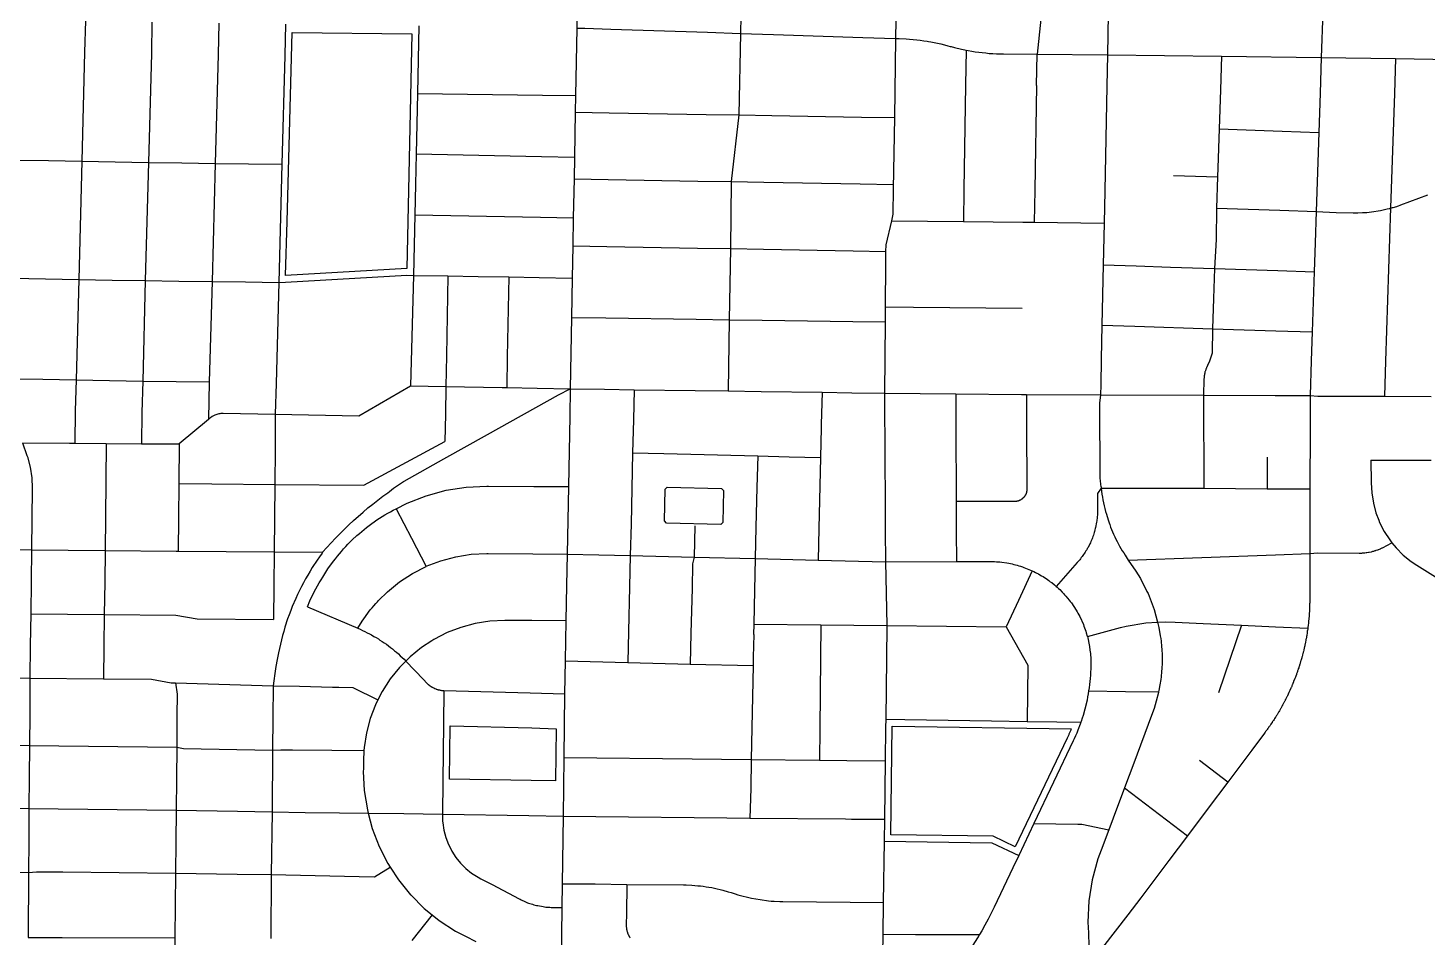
# Model space of a CAD drawing. Extents: x 1 to 394, y 101 to 384.
# Drawn here: x 306.4 to 353.16, y 133.86 to 164.25 of the extents above; entities that cross this region are included whole.
import ezdxf

# ---------------------------------------------------------------- set-up
doc = ezdxf.new("R2010")
doc.units = 0
doc.layers.get('0').update_dxf_attribs({"linetype": 'CONTINUOUS'})

msp = doc.modelspace()

# ---------------------------------------------------------------- linework, layer by layer
at = {"color": 4}
for points in [[(330.232923, 165.814875), (330.196046, 164.06742)], [(335.409799, 165.72484), (335.377112, 163.895532)], [(324.749105, 165.29923), (324.728676, 164.251577)], [(342.481461, 164.709925), (342.45286, 163.351244)], [(349.647255, 164.808143), (349.594034, 163.269401)], [(308.314038, 164.488933), (308.289523, 163.441279)], [(310.540302, 164.448012), (310.519873, 163.400358)], [(312.770663, 164.415273), (312.746148, 163.367619)], [(315.005109, 164.382533), (314.980594, 163.33488)], [(319.453541, 164.321141), (319.429026, 163.203923)], [(324.728645, 164.251577), (324.687682, 161.996659)], [(324.728645, 164.251577), (324.99874, 164.243195), (325.862238, 164.214595)], [(325.862238, 164.214741), (329.095234, 164.108342)], [(340.234736, 164.542133), (340.10378, 163.375801)], [(329.095234, 164.108342), (330.196087, 164.067378)], [(330.196087, 164.06742), (330.146952, 161.345972)], [(330.196087, 164.06742), (331.296941, 164.030543)], [(331.296941, 164.030585), (334.280302, 163.932419)], [(334.280302, 163.932367), (335.37706, 163.89549)], [(335.37706, 163.895532), (335.340287, 161.260033)], [(335.37706, 163.895532), (335.495738, 163.895532), (335.733105, 163.88715), (335.847687, 163.878769), (335.966365, 163.870388), (336.085043, 163.85813), (336.199635, 163.841787), (336.318314, 163.825444), (336.432906, 163.8091), (336.477955, 163.800719)], [(336.477913, 163.80141), (336.551563, 163.789153), (336.666145, 163.768724), (336.895319, 163.719589), (337.009912, 163.690988), (337.124494, 163.658301), (337.198144, 163.637872), (337.235021, 163.62949), (337.345517, 163.600889), (337.574691, 163.543583), (337.69337, 163.519068), (337.738419, 163.510687)], [(308.289481, 163.441279), (308.199488, 159.799049)], [(310.519842, 163.400358), (310.421677, 159.758127)], [(312.746106, 163.367619), (312.652027, 159.729474)], [(314.980552, 163.33488), (314.882387, 159.700831)], [(337.738377, 163.510854), (337.717947, 162.344522)], [(337.738377, 163.510854), (337.807941, 163.498597), (337.922523, 163.478167), (338.041201, 163.457738), (338.155793, 163.441395), (338.274472, 163.429137), (338.389053, 163.41688), (338.507732, 163.404622), (338.62642, 163.396241), (338.745099, 163.39205), (338.85968, 163.38786), (338.978359, 163.383669), (340.103769, 163.375288)], [(340.083319, 162.328147), (340.103748, 163.375801)], [(340.10378, 163.375801), (342.452818, 163.351286)], [(342.452818, 163.351244), (342.436475, 162.307687)], [(342.452818, 163.351244), (346.266927, 163.310281)], [(346.266927, 163.310323), (346.230155, 162.184912)], [(346.266927, 163.310323), (349.594055, 163.269359)], [(349.594055, 163.269401), (349.557178, 162.07033)], [(349.594055, 163.269401), (352.082233, 163.232524)], [(352.082233, 163.232566), (352.04127, 162.062138)], [(352.082233, 163.232566), (354.566314, 163.191603)], [(319.428994, 163.203923), (319.408565, 162.066234)], [(337.717916, 162.344522), (337.660609, 158.861891)], [(340.083319, 162.328147), (340.026012, 158.837334)], [(342.436443, 162.307687), (342.366879, 158.816873)], [(319.408534, 162.066234), (319.384019, 161.055416)], [(319.408534, 162.066234), (323.58687, 162.008927)], [(323.58687, 162.008938), (324.687723, 161.99668)], [(324.687723, 161.996659), (324.679342, 161.440093)], [(346.230102, 162.184912), (346.185053, 160.879441)], [(349.55722, 162.07033), (349.512171, 160.764849), (349.426294, 158.121168)], [(352.041301, 162.062138), (351.914441, 158.239847)], [(324.679541, 161.440093), (324.650836, 159.942284)], [(324.679541, 161.440093), (325.809038, 161.419664)], [(325.809038, 161.419633), (329.04612, 161.366412)], [(329.04612, 161.366433), (330.146984, 161.346004)], [(330.146984, 161.345972), (329.880974, 159.119708)], [(330.146984, 161.345972), (331.243741, 161.329629)], [(319.383977, 161.055416), (319.363547, 160.044587)], [(331.243741, 161.329608), (334.239381, 161.276387)], [(334.239381, 161.276397), (335.340235, 161.260054)], [(335.340235, 161.260033), (335.299271, 158.882352)], [(346.185085, 160.879441), (346.144121, 159.578057)], [(346.185085, 160.879441), (348.296756, 160.805791)], [(348.296756, 160.805781), (349.512202, 160.764818)], [(319.363516, 160.044587), (319.343087, 159.029673)], [(319.363516, 160.044587), (323.554131, 159.962765)], [(323.554131, 159.962744), (324.650888, 159.942315)], [(324.650888, 159.942284), (324.63863, 159.213829)], [(305.973192, 159.83997), (307.086324, 159.823627)], [(307.086324, 159.823606), (308.199457, 159.79909)], [(308.199457, 159.799049), (308.093046, 155.853972)], [(308.199457, 159.799049), (309.312589, 159.778619)], [(309.312589, 159.778588), (310.421624, 159.758159)], [(310.421624, 159.758127), (310.315225, 155.813051)], [(310.421624, 159.758127), (311.538853, 159.74587)], [(311.538853, 159.745849), (312.651985, 159.729505)], [(312.651985, 159.729474), (312.545574, 155.784408)], [(312.651985, 159.729474), (313.769203, 159.713131), (314.882335, 159.700852)], [(314.882335, 159.700831), (314.775935, 155.755755)], [(346.144163, 159.578057), (346.135782, 159.279308)], [(319.343055, 159.029673), (319.31854, 158.010672)], [(324.638609, 159.213829), (324.614094, 157.912455)], [(324.638609, 159.213829), (325.776298, 159.1934)], [(325.776298, 159.193369), (328.776024, 159.140148), (329.880974, 159.119739)], [(329.880974, 159.119708), (329.864631, 156.885262)], [(329.880974, 159.119708), (330.981828, 159.103365)], [(330.981828, 159.103344), (334.198449, 159.046037)], [(334.198449, 159.046048), (335.299303, 159.025618)], [(344.658622, 159.328422), (346.135971, 159.279287)], [(346.135971, 159.279308), (346.099198, 158.23575)], [(335.299303, 158.882352), (335.282959, 158.031133), (335.23791, 157.810141)], [(337.66062, 158.861891), (337.644276, 157.785584)], [(340.026023, 158.837334), (340.009679, 157.761037)], [(342.366879, 158.816873), (342.350536, 157.73648)], [(351.914441, 158.239847), (351.943041, 158.244037), (351.971747, 158.252418), (352.004434, 158.2608), (352.119016, 158.293486), (352.147722, 158.305744), (352.176323, 158.314125), (352.233629, 158.33864), (352.254058, 158.347022), (353.162573, 158.682595)], [(346.099145, 158.23575), (346.082802, 157.188097)], [(346.099145, 158.23575), (348.214914, 158.1621)], [(348.214914, 158.16209), (349.426263, 158.121126)], [(349.426263, 158.121168), (349.389386, 157.073515)], [(349.426263, 158.121168), (350.097411, 158.092567), (350.666255, 158.076224)], [(350.666255, 158.076151), (350.817673, 158.076151), (350.973187, 158.084532), (351.046837, 158.088723), (351.124573, 158.092913), (351.198223, 158.101294), (351.275958, 158.109676), (351.353694, 158.121933), (351.501026, 158.146448), (351.578762, 158.158706), (351.799743, 158.207841), (351.877479, 158.22827), (351.914357, 158.240528)], [(351.914441, 158.239847), (351.742562, 153.128439)], [(319.318498, 158.010672), (319.298069, 156.999844)], [(319.318498, 158.010672), (323.513199, 157.932936)], [(323.513199, 157.932915), (324.614063, 157.912486)], [(324.614063, 157.912455), (324.59772, 156.975297)], [(335.237921, 157.810141), (335.053764, 157.012122), (335.045383, 156.79113)], [(335.237921, 157.810141), (337.644256, 157.785626)], [(337.644256, 157.785584), (339.629067, 157.765155)], [(339.629067, 157.765123), (340.009658, 157.760933)], [(340.009658, 157.761037), (342.350504, 157.736522)], [(342.350504, 157.73648), (342.317818, 156.34506)], [(346.082771, 157.188097), (346.033636, 156.2182)], [(319.298038, 156.999844), (319.273481, 155.989026)], [(324.597688, 156.975297), (324.577259, 155.89899)], [(324.597688, 156.975297), (325.735377, 156.954868)], [(325.735377, 156.954826), (328.763746, 156.901605)], [(328.763746, 156.901626), (329.864599, 156.885283)], [(329.864599, 156.885262), (329.823636, 154.50758)], [(329.864599, 156.885262), (330.965463, 156.864833)], [(330.965463, 156.864801), (333.961093, 156.81158)], [(333.961093, 156.811601), (335.045582, 156.791172)], [(335.045582, 156.79113), (335.045582, 156.377799)], [(349.389428, 157.073515), (349.356741, 156.1118)], [(335.045582, 156.377799), (335.033324, 154.93319), (335.029113, 154.433909)], [(342.317765, 156.34506), (342.272716, 154.331606), (343.373612, 154.294729)], [(342.317765, 156.34506), (343.418619, 156.308183)], [(343.418619, 156.308235), (344.560404, 156.267272)], [(344.560404, 156.267303), (346.033667, 156.218168)], [(346.033667, 156.2182), (345.99679, 155.215564)], [(346.033667, 156.2182), (348.145339, 156.152721)], [(303.644615, 155.935826), (304.757747, 155.915396), (305.874975, 155.894936), (306.984011, 155.874475), (308.093046, 155.854004), (309.206178, 155.833543)], [(308.093046, 155.853972), (308.007139, 152.502298)], [(309.206178, 155.833512), (310.315225, 155.813083)], [(310.315225, 155.813051), (310.229317, 152.457291)], [(310.315225, 155.813051), (311.432442, 155.800794)], [(311.432442, 155.800773), (312.545574, 155.784429)], [(312.545574, 155.784408), (312.455581, 152.432734)], [(312.545574, 155.784408), (313.658706, 155.772151)], [(313.658706, 155.77213), (314.775935, 155.755786)], [(314.775935, 155.755755), (314.685941, 152.379534)], [(314.775935, 155.755755), (315.001013, 155.759946), (319.052489, 155.993216), (319.273481, 155.989026)], [(319.273481, 155.989026), (319.171125, 152.301777)], [(319.273481, 155.989026), (320.419352, 155.968596), (321.438363, 155.952221)], [(320.419352, 155.968565), (320.374303, 153.300317)], [(321.438363, 155.95219), (322.457363, 155.935847)], [(322.457363, 155.935826), (322.408228, 153.263492)], [(322.457363, 155.935826), (323.476374, 155.915396)], [(323.476374, 155.915365), (324.577227, 155.899022)], [(324.577227, 155.89899), (324.552712, 154.585337)], [(348.145339, 156.152721), (349.356688, 156.111758)], [(349.356688, 156.1118), (349.29121, 154.098335)], [(335.033304, 154.93319), (335.978643, 154.924808)], [(335.978643, 154.924997), (339.608606, 154.89231)], [(345.996832, 155.215564), (345.960059, 154.208831)], [(324.55267, 154.585337), (324.511749, 152.203559)], [(324.55267, 154.585337), (325.698542, 154.568994)], [(325.698542, 154.568962), (328.722824, 154.523913)], [(328.722824, 154.523945), (329.823678, 154.507601)], [(329.823678, 154.50758), (329.782715, 152.129899)], [(329.823678, 154.50758), (330.924531, 154.491237)], [(330.924531, 154.491206), (333.952911, 154.446156)], [(333.952911, 154.446188), (335.029207, 154.43393)], [(335.029207, 154.433909), (335.008778, 152.052142)], [(342.272748, 154.331606), (342.248232, 153.185735)], [(343.373612, 154.29477), (345.960007, 154.208863)], [(345.960007, 154.208831), (345.951625, 153.386256), (345.865718, 153.124342)], [(345.960007, 154.208831), (348.075775, 154.139267)], [(348.075775, 154.139257), (349.29121, 154.098293)], [(349.29121, 154.098335), (349.258523, 153.136621)], [(320.374334, 153.300317), (320.357991, 152.281316)], [(322.40826, 153.263492), (322.391916, 152.244481)], [(342.248201, 153.185735), (342.23982, 152.334516), (342.223476, 151.994846)], [(345.865875, 153.124342), (345.796311, 152.977021), (345.771796, 152.927886), (345.763414, 152.907457), (345.759224, 152.891114), (345.750843, 152.87477), (345.742461, 152.854341), (345.738271, 152.837998), (345.729889, 152.817568), (345.725699, 152.801225), (345.721508, 152.780796), (345.713127, 152.764452), (345.708936, 152.744023), (345.704746, 152.72768), (345.696365, 152.686716), (345.696365, 152.670373), (345.687983, 152.62941), (345.687983, 152.613066), (345.683793, 152.592637), (345.683793, 152.55576), (345.679602, 152.53533), (345.679602, 152.526949), (345.663259, 151.986758)], [(349.258471, 153.136621), (349.221698, 151.982567)], [(351.742562, 153.128439), (351.705685, 151.949828)], [(305.789036, 152.539133), (306.898072, 152.52279)], [(306.898072, 152.522769), (308.007107, 152.50234)], [(308.007107, 152.502298), (307.978506, 151.462837)], [(308.007107, 152.502298), (309.116153, 152.481869)], [(309.116153, 152.481837), (310.229286, 152.457322), (311.342418, 152.445033)], [(310.229286, 152.457291), (310.196599, 151.413723)], [(311.342418, 152.445012), (312.45555, 152.432755)], [(312.45555, 152.432734), (312.422863, 151.180463)], [(314.657257, 151.348244), (317.448269, 151.303195), (319.171167, 152.301746)], [(314.685899, 152.379534), (314.657299, 151.348244)], [(319.171167, 152.301777), (320.35797, 152.281348)], [(320.35797, 152.281316), (320.341626, 151.356427)], [(320.35797, 152.281316), (322.240467, 152.248629)], [(321.745283, 150.668904), (324.122975, 151.998942), (324.511749, 152.203559)], [(322.240467, 152.248577), (322.391885, 152.244386)], [(322.391885, 152.244481), (323.410896, 152.224052)], [(323.410896, 152.22402), (324.511749, 152.203559)], [(324.511749, 152.203559), (324.495406, 151.282766)], [(324.511749, 152.203559), (325.653524, 152.187216)], [(325.653524, 152.187185), (326.647978, 152.170841)], [(326.647978, 152.17082), (326.623463, 151.164088)], [(326.647978, 152.17082), (328.685989, 152.142219)], [(328.685989, 152.142167), (329.782757, 152.129909)], [(329.782757, 152.129899), (330.88361, 152.113555)], [(330.88361, 152.113524), (332.925718, 152.084923)], [(332.925718, 152.084881), (332.897117, 151.012671)], [(332.925718, 152.084881), (333.911989, 152.068538), (335.008747, 152.052163)], [(335.008747, 152.052142), (335.012937, 150.984028)], [(335.008747, 152.052142), (337.386428, 152.035799)], [(337.386428, 152.035767), (339.579953, 152.015338)], [(337.386428, 152.035767), (337.390619, 150.99221), (337.402782, 148.434458)], [(339.579953, 152.015307), (339.747745, 152.015307)], [(339.747745, 152.015307), (342.223644, 151.994877)], [(339.747745, 152.015307), (339.751936, 151.000392)], [(342.223644, 151.994846), (342.190957, 151.720654), (342.195148, 151.008574)], [(342.223644, 151.994846), (345.665354, 151.986465)], [(345.665354, 151.986664), (348.0594, 151.982473)], [(345.665354, 151.986664), (345.665354, 150.947192), (345.669545, 149.915903)], [(348.0594, 151.982567), (349.221646, 151.982567)], [(349.221646, 151.982567), (349.487645, 151.958052), (351.705727, 151.949671)], [(349.221646, 151.982567), (349.221646, 150.877617)], [(351.705727, 151.949828), (353.269025, 151.945638)], [(307.978464, 151.462837), (307.958035, 150.382444)], [(310.196546, 151.413723), (310.192356, 150.366069)], [(312.42281, 151.180463), (311.444721, 150.357887)], [(312.42281, 151.180463), (312.49646, 151.241855), (312.553767, 151.282819), (312.582368, 151.299162), (312.647846, 151.331849), (312.713325, 151.356364), (312.750202, 151.364745), (312.782889, 151.373126), (312.815576, 151.377317), (312.852348, 151.381507), (312.917827, 151.381507), (314.657099, 151.348821)], [(314.657257, 151.348244), (314.653066, 150.181913)], [(320.341595, 151.356427), (320.325252, 150.43973)], [(324.495374, 151.282766), (324.450325, 148.933728)], [(326.623421, 151.164088), (326.59482, 150.059138)], [(320.292491, 149.858617), (321.745283, 150.668904)], [(332.897075, 150.902174), (332.87256, 149.907721)], [(332.897075, 151.012671), (332.897075, 150.902174)], [(335.012843, 150.984028), (335.017033, 150.853071)], [(335.016929, 150.853071), (335.033272, 147.472743)], [(339.751831, 151.000392), (339.764088, 148.847788), (339.764088, 148.819188), (339.759898, 148.814997), (339.759898, 148.786396), (339.755707, 148.778015), (339.755707, 148.765757), (339.751517, 148.757376), (339.751517, 148.748995), (339.747326, 148.744804), (339.747326, 148.728461), (339.743135, 148.72427), (339.738945, 148.715889), (339.738945, 148.707508), (339.734754, 148.703317), (339.734754, 148.694936), (339.730564, 148.690745), (339.726373, 148.682364), (339.726373, 148.673983), (339.722182, 148.669792), (339.717992, 148.661411), (339.713801, 148.65722), (339.713801, 148.648839), (339.70961, 148.644648), (339.70542, 148.636267), (339.701229, 148.632077), (339.697039, 148.623695), (339.692848, 148.619505), (339.688657, 148.611124), (339.680276, 148.602742), (339.676086, 148.594361), (339.671895, 148.59017), (339.667704, 148.581789), (339.659323, 148.573408), (339.650942, 148.569217), (339.646751, 148.560836), (339.618046, 148.532235), (339.609664, 148.528045), (339.601283, 148.519663), (339.592902, 148.515473), (339.588711, 148.511282), (339.58033, 148.507092), (339.571949, 148.49871), (339.563568, 148.49452), (339.559377, 148.490329), (339.550996, 148.486138), (339.546805, 148.486138), (339.530462, 148.477757), (339.526271, 148.473567), (339.51789, 148.469376), (339.513699, 148.469376), (339.505318, 148.465185), (339.501127, 148.460995), (339.492746, 148.460995), (339.484365, 148.456804), (339.480174, 148.456804), (339.471793, 148.452614), (339.463412, 148.452614), (339.459221, 148.448423), (339.45084, 148.448423), (339.442459, 148.444232), (339.430201, 148.444232), (339.42182, 148.440042), (339.401391, 148.440042), (339.39301, 148.435851), (339.352046, 148.435851), (338.578585, 148.43166)], [(342.195001, 151.008574), (342.199192, 149.924096)], [(349.221646, 150.877617), (349.217455, 148.860067)], [(306.214645, 150.398808), (307.786126, 150.386551)], [(306.214645, 150.398808), (306.35787, 149.973199), (306.378299, 149.924064), (306.468293, 149.580297), (306.525599, 149.232445), (306.541943, 148.87641), (306.517428, 146.826121)], [(307.786126, 150.38653), (307.958004, 150.382339)], [(307.958004, 150.382444), (309.01384, 150.374063)], [(309.01384, 150.374251), (308.985239, 147.906545)], [(309.01384, 150.374251), (310.19245, 150.36587)], [(310.19245, 150.366069), (310.347964, 150.366069)], [(310.347964, 150.366069), (311.444721, 150.357688)], [(311.444721, 150.357887), (311.43634, 149.036041)], [(314.65316, 150.181913), (314.644779, 149.007399)], [(317.616061, 148.986938), (320.325231, 150.43973)], [(318.41408, 148.725024), (318.475472, 148.774159), (318.540951, 148.82738), (318.606429, 148.876515), (318.671907, 148.921564), (318.737386, 148.970699), (318.802864, 149.015748), (318.872428, 149.056712), (318.941993, 149.101761), (318.966508, 149.118104), (320.29245, 149.858827)], [(326.594778, 150.059138), (326.541557, 147.681457)], [(326.594778, 150.059138), (327.642432, 150.034623)], [(327.642432, 150.034592), (330.773114, 149.960941)], [(330.773114, 149.960921), (330.748599, 148.909181)], [(330.773114, 149.960921), (331.820768, 149.93232)], [(331.820768, 149.932278), (332.872518, 149.907763)], [(332.872518, 149.907721), (332.815211, 147.530039)], [(342.199087, 149.924096), (342.199087, 149.310233), (342.203278, 149.273356), (342.203278, 149.191534), (342.207468, 149.150571), (342.211659, 149.113693), (342.22004, 149.031872), (342.228421, 148.994994), (342.232612, 148.954031), (342.240993, 148.913068), (342.249374, 148.87619)], [(345.66944, 149.915903), (345.677821, 148.880528)], [(347.793401, 149.915903), (347.793401, 148.864163)], [(351.255561, 149.821782), (351.263942, 149.072877), (351.263942, 149.060619), (351.284371, 148.720949), (351.337592, 148.385375), (351.4235, 148.057983), (351.517579, 147.812434)], [(351.255561, 149.821782), (352.278668, 149.821782)], [(352.278668, 149.821782), (353.264929, 149.821782)], [(311.436539, 149.036041), (311.428158, 147.881988)], [(311.436539, 149.036041), (312.537392, 149.023784)], [(312.537392, 149.023763), (314.644978, 149.007419)], [(314.644978, 149.007399), (314.636597, 147.881988)], [(314.644978, 149.007399), (317.616061, 148.986969)], [(316.241016, 146.740203), (316.380155, 146.899813), (316.52339, 147.055326), (316.670711, 147.21083), (316.965363, 147.513675), (317.116791, 147.660996), (317.272295, 147.804231), (317.591504, 148.082509), (317.7552, 148.221658), (317.918896, 148.352615), (318.086688, 148.483572), (318.25447, 148.610432), (318.41408, 148.725024)], [(318.692358, 148.193005), (319.060671, 148.385354), (319.69909, 148.630893), (320.362056, 148.810963), (321.0373, 148.917363), (321.724823, 148.954241), (321.782129, 148.95005), (323.30041, 148.941669)], [(323.300399, 148.94192), (323.455913, 148.93773)], [(323.455913, 148.937824), (324.450367, 148.933633)], [(324.450367, 148.933728), (324.409404, 146.682917)], [(330.748557, 148.909181), (330.71587, 147.579153)], [(342.248201, 148.876442), (342.12133, 148.704553), (342.125521, 148.152084), (342.125521, 148.107034), (342.12133, 148.061985), (342.12133, 148.016936), (342.100901, 147.791858), (342.09252, 147.750895), (342.059833, 147.570824), (342.047575, 147.529861), (342.039194, 147.484812), (342.026937, 147.439763), (342.014679, 147.3988), (341.998336, 147.353751), (341.986078, 147.312787), (341.969735, 147.267738), (341.957477, 147.226775), (341.941134, 147.185812), (341.920704, 147.144848), (341.904361, 147.103885), (341.883932, 147.058836), (341.867588, 147.021959), (341.806196, 146.899184), (341.781681, 146.862307), (341.761252, 146.821343), (341.736737, 146.784466), (341.712221, 146.743503), (341.638571, 146.633007), (341.609866, 146.596129), (341.581265, 146.563443), (341.55675, 146.526565), (341.528149, 146.489688), (341.495462, 146.457001), (341.466756, 146.424314), (341.446327, 146.399799)], [(342.248201, 148.876442), (345.677622, 148.880632)], [(342.248201, 148.876442), (342.272716, 148.680007), (342.28906, 148.581842), (342.305403, 148.487762), (342.325832, 148.389597), (342.346261, 148.295518), (342.370777, 148.201439), (342.395292, 148.103273), (342.419807, 148.009194), (342.477113, 147.820941), (342.5098, 147.726862), (342.530229, 147.669555)], [(345.677622, 148.880528), (347.793401, 148.864184)], [(347.793401, 148.864163), (348.071678, 148.864163)], [(348.071678, 148.864163), (349.21755, 148.859973)], [(349.21755, 148.860067), (349.213359, 147.665092)], [(338.585499, 148.438554), (337.402803, 148.434363)], [(337.402803, 148.434458), (337.406993, 147.501396)], [(308.985197, 147.906545), (308.972939, 146.801595)], [(311.428357, 147.881988), (311.419975, 146.781134)], [(314.636796, 147.881988), (314.624538, 146.752481)], [(316.245102, 145.913541), (316.41699, 146.183637), (316.601147, 146.441464), (316.666625, 146.523286), (316.732103, 146.609194), (316.801668, 146.691015), (316.867146, 146.768751), (316.940796, 146.850573), (317.01036, 146.928309), (317.08401, 147.006045), (317.231331, 147.153376), (317.386845, 147.300697), (317.468667, 147.370262), (317.546403, 147.43574), (317.628224, 147.505304), (317.710046, 147.570782), (317.795954, 147.636261), (318.053781, 147.820417), (318.143775, 147.877724), (318.229682, 147.935031), (318.319676, 147.992337), (318.41386, 148.045558), (318.503853, 148.094693), (318.598037, 148.147914), (318.692117, 148.192963)], [(318.692358, 148.193005), (319.203906, 147.214926)], [(351.517474, 147.812413), (351.54618, 147.738763), (351.697597, 147.435928), (351.88585, 147.153554), (351.9595, 147.055389)], [(326.541578, 147.681457), (326.517063, 146.629717)], [(328.669625, 147.628257), (328.645109, 146.580603)], [(330.715818, 147.579153), (330.691303, 146.5315)], [(332.815222, 147.530039), (332.790707, 146.478289)], [(335.033304, 147.472743), (335.037494, 146.425089)], [(337.406889, 147.501396), (337.406889, 147.431832)], [(337.406889, 147.431822), (337.41527, 146.429186)], [(342.530575, 147.669178), (342.559176, 147.583271), (342.591863, 147.501449), (342.62874, 147.419627), (342.661427, 147.341891), (342.70239, 147.260069), (342.739268, 147.182333), (342.780231, 147.100512), (342.862053, 146.945008), (342.907102, 146.871358), (342.952151, 146.793623), (342.9972, 146.719972), (343.046335, 146.646322), (343.046335, 146.642132), (343.152735, 146.482532)], [(349.213453, 147.665092), (349.213453, 146.695195)], [(304.062042, 146.850699), (305.289756, 146.838441), (306.51748, 146.826163)], [(319.203906, 147.214926), (319.69909, 146.269586)], [(349.213453, 146.695195), (349.487645, 146.719711), (350.866787, 146.71552), (350.948609, 146.71552), (350.973124, 146.719711), (350.993553, 146.719711), (351.022259, 146.723901), (351.054945, 146.723901), (351.095909, 146.732282), (351.116338, 146.732282), (351.17773, 146.74454), (351.19816, 146.74454), (351.259552, 146.756797), (351.275896, 146.760988), (351.300411, 146.769369), (351.32084, 146.77356), (351.337183, 146.777751), (351.357613, 146.781941), (351.378042, 146.790322), (351.398471, 146.794513), (351.4189, 146.802894), (351.435244, 146.807085), (351.476207, 146.823428), (351.496636, 146.827619), (351.51298, 146.836), (351.574372, 146.860515), (351.590716, 146.868896), (351.631679, 146.88524), (351.648022, 146.893621), (351.811718, 146.979529), (351.934493, 147.045007), (351.959008, 147.057265)], [(351.959458, 147.055326), (352.098597, 146.887534), (352.335954, 146.646081), (352.601963, 146.433282), (352.790216, 146.310507), (354.754567, 145.082783)], [(306.51748, 146.826152), (306.501137, 145.778498)], [(306.51748, 146.826152), (307.745194, 146.813895)], [(307.745194, 146.813874), (308.972918, 146.801616)], [(308.972918, 146.801595), (308.964537, 145.737567)], [(308.972918, 146.801595), (311.3506, 146.781166)], [(311.3506, 146.781134), (311.420164, 146.781134)], [(311.420174, 146.781134), (314.624517, 146.752534)], [(314.624517, 146.752481), (314.61226, 145.622985)], [(314.624517, 146.752481), (316.241016, 146.740224)], [(316.241016, 146.740203), (316.224672, 146.711602), (316.138765, 146.592923), (316.056943, 146.474245), (315.893247, 146.228696), (315.819597, 146.105932), (315.741861, 145.979061), (315.672297, 145.852201), (315.602733, 145.721244), (315.533168, 145.594373), (315.46769, 145.463417), (315.402212, 145.328374), (315.340819, 145.197417), (315.226237, 144.927322), (315.173017, 144.792269), (315.119796, 144.65313), (315.070661, 144.518077), (314.980667, 144.239799), (314.939704, 144.096564), (314.898741, 143.957414), (314.861863, 143.81419), (314.763698, 143.384484)], [(319.69909, 146.269586), (319.703281, 146.273777), (320.186176, 146.457933), (320.689542, 146.592986), (321.20109, 146.674808), (321.720831, 146.703409), (321.76588, 146.703409), (323.259604, 146.691151)], [(323.259478, 146.691099), (324.409435, 146.682718)], [(324.409435, 146.682917), (324.389006, 145.635263)], [(324.409435, 146.682917), (325.469367, 146.658402)], [(325.469367, 146.65836), (326.517021, 146.629759)], [(326.517021, 146.629717), (326.492506, 145.582063)], [(326.517021, 146.629717), (328.645068, 146.580582)], [(328.645068, 146.580603), (328.600018, 146.359611), (328.579589, 145.532949)], [(328.645068, 146.580603), (330.691271, 146.531468)], [(330.691271, 146.5315), (330.670842, 145.47975)], [(330.691271, 146.5315), (332.790665, 146.478279)], [(332.790665, 146.478289), (335.037389, 146.425068)], [(335.037389, 146.425089), (337.415081, 146.42928)], [(335.037389, 146.425089), (335.061904, 145.37335)], [(337.415081, 146.429186), (338.511838, 146.433376), (338.630517, 146.433376), (338.687823, 146.429186), (338.749216, 146.424995), (338.863808, 146.416614), (338.925201, 146.408233), (339.097079, 146.383718), (339.158471, 146.37146), (339.215778, 146.363079), (339.273085, 146.350821), (339.330391, 146.334478), (339.387698, 146.32222), (339.445005, 146.305877), (339.498225, 146.289533), (339.555532, 146.27319), (339.612839, 146.252761), (339.666059, 146.232332), (339.723366, 146.211902), (339.776587, 146.191473), (339.833894, 146.166958), (339.887114, 146.146529), (339.940335, 146.117928)], [(341.446086, 146.400543), (340.746285, 145.598428)], [(343.15262, 146.482386), (348.067582, 146.654264)], [(343.15262, 146.482386), (343.398158, 146.10589), (343.557768, 145.860341), (343.774664, 145.434732)], [(348.067582, 146.654264), (349.213453, 146.695227)], [(349.213453, 146.695195), (349.213453, 145.045958), (349.209263, 145.025529), (349.209263, 144.915033), (349.205072, 144.894604), (349.205072, 144.808696), (349.200881, 144.788267), (349.200881, 144.743218), (349.196691, 144.722788), (349.196691, 144.677739), (349.1925, 144.65731), (349.1925, 144.636881), (349.188309, 144.616451), (349.188309, 144.571402), (349.184119, 144.555059), (349.184119, 144.522372), (349.179928, 144.510115), (349.179928, 144.4856), (349.175738, 144.46517), (349.175738, 144.444741), (349.171547, 144.420226), (349.171547, 144.399797), (349.167356, 144.391415), (349.167356, 144.358729), (349.158975, 144.317765), (349.158975, 144.29325), (349.154785, 144.272821), (349.150594, 144.248306), (349.150594, 144.227877), (349.146403, 144.207447), (349.146403, 144.203257)], [(315.729467, 144.915001), (315.815375, 145.119619), (315.860424, 145.217784), (315.909559, 145.32014), (315.96278, 145.422495), (316.016001, 145.52066), (316.069221, 145.623016), (316.126528, 145.721181), (316.187921, 145.819346), (316.245227, 145.913426)], [(318.107149, 145.127801), (318.401801, 145.422453), (318.802854, 145.749845), (319.240741, 146.036316), (319.69909, 146.269586)], [(339.940084, 146.118158), (339.481735, 145.127801)], [(339.940084, 146.118158), (339.993305, 146.097729), (340.046525, 146.069128), (340.099746, 146.044613), (340.148881, 146.016012), (340.202102, 145.987411), (340.251237, 145.954724), (340.304458, 145.926123), (340.451779, 145.827958), (340.496828, 145.795271), (340.545963, 145.758394), (340.595098, 145.725707), (340.685091, 145.652057), (340.73014, 145.611094), (340.746484, 145.598836)], [(306.501105, 145.778498), (306.488848, 144.689913)], [(308.964736, 145.737567), (308.948393, 144.665366)], [(314.612239, 145.622985), (314.603858, 144.497574)], [(324.388975, 145.635263), (324.368545, 144.44846), (324.343999, 143.11025), (326.431082, 143.061115)], [(326.492464, 145.582063), (326.455691, 144.096522), (326.431124, 143.061147)], [(328.579589, 145.532949), (328.542817, 144.043322)], [(330.670811, 145.47975), (330.646296, 144.337975)], [(340.746285, 145.598428), (340.77499, 145.573913), (340.815954, 145.532949), (340.861003, 145.491986), (340.942825, 145.410164), (340.983788, 145.365115), (341.024751, 145.324152), (341.065714, 145.279103), (341.17621, 145.14406), (341.213088, 145.094925), (341.24986, 145.049876), (341.413556, 144.804338), (341.442262, 144.751117), (341.470863, 144.701982), (341.52817, 144.595582), (341.650934, 144.329572), (341.671363, 144.272266), (341.691792, 144.219045), (341.732755, 144.104463), (341.749099, 144.051242), (341.781786, 143.93665), (341.785976, 143.924392)], [(317.41553, 144.202922), (317.562861, 144.436192), (317.669261, 144.591695), (317.775661, 144.739027), (317.832967, 144.812677), (317.89436, 144.882241), (317.951666, 144.955891), (318.013059, 145.025455), (318.074452, 145.090934), (318.107138, 145.127811)], [(335.061946, 145.37335), (335.086461, 144.292957)], [(339.481735, 145.127801), (339.076587, 144.247939)], [(343.774664, 145.434732), (343.815627, 145.361082), (344.016159, 144.833159), (344.13074, 144.403463)], [(306.488827, 144.689913), (306.476569, 143.621799)], [(306.488827, 144.689913), (308.948361, 144.665398)], [(308.948361, 144.665366), (308.936104, 143.593156)], [(308.948361, 144.665366), (311.334225, 144.644937)], [(311.334225, 144.644895), (312.054487, 144.522131), (314.604057, 144.497616)], [(315.729467, 144.915001), (317.41553, 144.202922)], [(317.41553, 144.202922), (317.493266, 144.170235), (317.575087, 144.133357), (317.652823, 144.09648), (317.726473, 144.055517), (317.804209, 144.018639), (317.877859, 143.977676), (317.955595, 143.932627), (318.029245, 143.891664), (318.102895, 143.846615), (318.156116, 143.809737)], [(323.222643, 144.456653), (322.363242, 144.465034), (322.322279, 144.465034), (321.827095, 144.440519), (321.340103, 144.362783), (320.861284, 144.231826), (320.398849, 144.055852), (319.956865, 143.826678), (319.891387, 143.781629)], [(324.368514, 144.44846), (323.222643, 144.456841)], [(328.542764, 144.043322), (328.518249, 143.007936)], [(330.646254, 144.337975), (330.637873, 143.994208)], [(330.646254, 144.337975), (332.884796, 144.31346)], [(332.884796, 144.313418), (332.872539, 143.212564), (332.848003, 140.847151)], [(332.884796, 144.313418), (335.086503, 144.292988)], [(335.086503, 144.292957), (335.07016, 143.188007)], [(335.086503, 144.292957), (339.076587, 144.247908)], [(339.076587, 144.247939), (339.796849, 142.975197), (339.768248, 141.0927)], [(341.785756, 143.924633), (342.767932, 144.190643), (342.88661, 144.22333)], [(342.88661, 144.223382), (343.083045, 144.276603), (343.741925, 144.383003), (344.130699, 144.403432)], [(344.130699, 144.403453), (344.408987, 144.415711), (344.711822, 144.403453), (345.653075, 144.358404)], [(344.130699, 144.403453), (344.171662, 144.223382), (344.220797, 143.953287), (344.233054, 143.863293), (344.245312, 143.769214), (344.261655, 143.589143), (344.270036, 143.495064), (344.278418, 143.314993), (344.278418, 143.036715), (344.270036, 142.856645), (344.261655, 142.762565), (344.245312, 142.582495), (344.233054, 142.488415), (344.208539, 142.308355), (344.175852, 142.128284), (344.163595, 142.075064)], [(345.653075, 144.358435), (346.929903, 144.301129)], [(346.929903, 144.301139), (346.160528, 142.046232)], [(346.929903, 144.301139), (348.063496, 144.247918)], [(349.147975, 144.202922), (349.143784, 144.186578), (349.143784, 144.166149), (349.139594, 144.141634), (349.131212, 144.100671), (349.131212, 144.080241), (349.127022, 144.059812), (349.122831, 144.035297), (349.110574, 143.973905), (349.110574, 143.949389), (349.106383, 143.937132), (349.102192, 143.908531), (349.089935, 143.847138), (349.085744, 143.822623), (349.065315, 143.720268), (349.061124, 143.695752), (349.048867, 143.63436), (349.044676, 143.609845), (349.040486, 143.593501), (349.032104, 143.573072), (349.027914, 143.548557), (349.01157, 143.466735), (348.999313, 143.425772), (348.995122, 143.401257), (348.990932, 143.380828), (348.98255, 143.360399), (348.974169, 143.319435), (348.965788, 143.299006), (348.957407, 143.258043), (348.949025, 143.237614), (348.944835, 143.217184), (348.932577, 143.176221), (348.928387, 143.151706), (348.920005, 143.131277), (348.915815, 143.110847), (348.907434, 143.090418), (348.903243, 143.069989), (348.894862, 143.04956), (348.890671, 143.02913), (348.88229, 143.008701), (348.88229, 143.00032), (348.857775, 142.92667), (348.849394, 142.906241), (348.845203, 142.885811), (348.82886, 142.844848), (348.824669, 142.824419), (348.808326, 142.783456), (348.804135, 142.763026), (348.799944, 142.754645), (348.787687, 142.721958), (348.779305, 142.701529), (348.775115, 142.6811), (348.766734, 142.660671), (348.746304, 142.599278), (348.713618, 142.517456), (348.705236, 142.501113), (348.67255, 142.419291), (348.668359, 142.398862), (348.659978, 142.386604), (348.651597, 142.358004), (348.639339, 142.329403), (348.627081, 142.308973), (348.627081, 142.300592), (348.614824, 142.280163), (348.610633, 142.259734), (348.598376, 142.239304), (348.589994, 142.218875), (348.581613, 142.202532), (348.548926, 142.12071), (348.536669, 142.100281), (348.528288, 142.083937), (348.511944, 142.042974), (348.507754, 142.034593), (348.49141, 142.005992), (348.466895, 141.944599), (348.454638, 141.92417), (348.446256, 141.907827), (348.437875, 141.887397), (348.425618, 141.866968), (348.417236, 141.850625), (348.408855, 141.830196), (348.396598, 141.809766), (348.388216, 141.793423), (348.379835, 141.772994), (348.367578, 141.752564), (348.359196, 141.736221), (348.346939, 141.715792), (348.338558, 141.695363), (348.3263, 141.674933), (348.317919, 141.65859), (348.305661, 141.638161), (348.29728, 141.617731), (348.285022, 141.601388), (348.276641, 141.585045), (348.264384, 141.564615), (348.256002, 141.544186), (348.243745, 141.523757), (348.235364, 141.507413), (348.223106, 141.49107), (348.210849, 141.470641), (348.202467, 141.450212), (348.177952, 141.413334), (348.169571, 141.396991), (348.120436, 141.315169), (348.112055, 141.302911), (348.103674, 141.286568), (348.079159, 141.245605), (348.066901, 141.229261), (348.050558, 141.204746), (348.0383, 141.184317), (348.034109, 141.175936), (348.021852, 141.155507), (347.997337, 141.12282), (347.985079, 141.102391), (347.972822, 141.086047), (347.960564, 141.065618), (347.952183, 141.049275), (347.939925, 141.028845), (347.91541, 140.996158), (347.899067, 140.975729), (347.890686, 140.959386), (347.878428, 140.943042), (347.866171, 140.922613), (347.853913, 140.90627), (347.849722, 140.90627), (347.825207, 140.869392), (347.816826, 140.853049), (347.792311, 140.820362), (347.775968, 140.799933), (347.739195, 140.750798), (347.726937, 140.730369), (347.702422, 140.697682), (347.272717, 140.132934)], [(348.063496, 144.247939), (349.147975, 144.20289)], [(306.476559, 143.621799), (306.460215, 142.533224)], [(308.936083, 143.593156), (308.923825, 142.516849)], [(318.156252, 143.810051), (318.225817, 143.765002), (318.299467, 143.715867), (318.369031, 143.666732), (318.438595, 143.613512), (318.504073, 143.564377), (318.573638, 143.511156), (318.639116, 143.453849), (318.704594, 143.400628), (318.770073, 143.343322), (318.831465, 143.286015), (318.896943, 143.224623), (318.958336, 143.167316), (319.015643, 143.105923), (319.019833, 143.101733)], [(319.891429, 143.781409), (319.543576, 143.55632), (319.158888, 143.245303), (319.019749, 143.102068)], [(330.638072, 143.994208), (330.625814, 143.237111)], [(341.785756, 143.924633), (341.798014, 143.879584), (341.847149, 143.65041), (341.85553, 143.589018), (341.871873, 143.474436), (341.880255, 143.413043), (341.884445, 143.355736), (341.892826, 143.29843), (341.897017, 143.237037), (341.897017, 143.179731), (341.901208, 143.118338), (341.901208, 142.950556), (341.897017, 142.844146), (341.892826, 142.74179), (341.888636, 142.635391), (341.880255, 142.528981), (341.867997, 142.426625), (341.855739, 142.320215), (341.843482, 142.217859), (341.827139, 142.111459), (341.827139, 142.107269)], [(314.763656, 143.384442), (314.722693, 143.155268), (314.68173, 142.921997), (314.644852, 142.688737), (314.612166, 142.45137), (314.587651, 142.283589)], [(319.019749, 143.102068), (318.811036, 142.893355), (318.500019, 142.508667), (318.229923, 142.091239), (318.086688, 141.808865)], [(319.019749, 143.102068), (319.613151, 142.488206)], [(324.343957, 143.11025), (324.323528, 142.013493)], [(330.625793, 143.237111), (330.617412, 142.958833)], [(335.070129, 143.188007), (335.049699, 141.162274)], [(326.431082, 143.061147), (328.518207, 143.007926)], [(328.518207, 143.007936), (330.6176, 142.958801)], [(330.6176, 142.958833), (330.576637, 140.871708)], [(305.220191, 142.545502), (306.460184, 142.533245), (308.923804, 142.51688)], [(306.460184, 142.533224), (306.455993, 141.346431)], [(308.923804, 142.516849), (310.519842, 142.500505), (311.182808, 142.377731), (311.326043, 142.377731)], [(311.326043, 142.37771), (311.383349, 142.001215), (311.374968, 141.276856)], [(311.326043, 142.37771), (314.587682, 142.283631), (315.47164, 142.267245)], [(314.587682, 142.283589), (314.579301, 141.207282)], [(315.47164, 142.267214), (316.572493, 142.238613)], [(316.572493, 142.238571), (316.781207, 142.23438)], [(316.781207, 142.234475), (317.247748, 142.222217), (318.086688, 141.808886)], [(319.613151, 142.488206), (319.723647, 142.369528), (319.735905, 142.361146), (319.744286, 142.348889), (319.756543, 142.340508), (319.768801, 142.32825), (319.781058, 142.319869), (319.801488, 142.29944), (319.899653, 142.233961), (319.91191, 142.229771), (319.924168, 142.221389), (319.940511, 142.213008), (319.952769, 142.208818), (319.965026, 142.200436), (319.977284, 142.196246), (319.993627, 142.187865), (320.018142, 142.179483), (320.034486, 142.171102), (320.046743, 142.166911), (320.063087, 142.162721), (320.075344, 142.15853), (320.091688, 142.15434), (320.103945, 142.150149), (320.120289, 142.145958), (320.132546, 142.141768), (320.14889, 142.141768), (320.161147, 142.137577), (320.177491, 142.133387), (320.189748, 142.133387), (320.206091, 142.129196), (320.218349, 142.129196), (320.234692, 142.125005), (320.279742, 142.125005), (320.288123, 142.120815)], [(318.086688, 141.808865), (318.008952, 141.649266), (317.828881, 141.186821), (317.702021, 140.708012), (317.624285, 140.216924), (317.620095, 140.118759)], [(320.288395, 142.123979), (320.276138, 141.023125)], [(320.288395, 142.123979), (323.177625, 142.046243)], [(323.177625, 142.046232), (324.323496, 142.013545)], [(324.323496, 142.013493), (324.298981, 139.889532)], [(341.826678, 142.107614), (341.810334, 142.009449), (341.793991, 141.907093), (341.773562, 141.804738), (341.699911, 141.497806), (341.642605, 141.293189), (341.609918, 141.195024), (341.577231, 141.092668), (341.56885, 141.064067)], [(341.826678, 142.107614), (343.062584, 142.091271), (344.163438, 142.074896)], [(344.085681, 141.767944), (344.016117, 141.518309), (343.930209, 141.285039), (343.336807, 139.701279)], [(344.163438, 142.074875), (344.163438, 142.058532), (344.085702, 141.767975)], [(306.456087, 141.346431), (306.447706, 140.282403)], [(311.375157, 141.276856), (311.366775, 140.229203)], [(314.5795, 141.207282), (314.571119, 140.130985)], [(320.276117, 141.023125), (320.251602, 139.091514)], [(330.576679, 140.871708), (330.55625, 139.819968)], [(332.847961, 140.847151), (332.835703, 139.799497)], [(335.045582, 140.892168), (335.033324, 139.774951)], [(335.049668, 141.162274), (335.045477, 140.892168)], [(335.049668, 141.162274), (335.683991, 141.153893)], [(335.683991, 141.154082), (338.585499, 141.109033)], [(338.585499, 141.109064), (339.768206, 141.092721)], [(339.768206, 141.0927), (340.766745, 141.076356)], [(341.56886, 141.064057), (341.544345, 140.994493), (341.470695, 140.798058), (341.429732, 140.699893), (341.388769, 140.605813), (341.34372, 140.507648), (341.311033, 140.44217), (339.997369, 137.683886)], [(340.766745, 141.076325), (341.56886, 141.064067)], [(301.553404, 140.421541), (304.004745, 140.401112), (304.684086, 140.302947), (306.447905, 140.282518)], [(306.447905, 140.282403), (306.439524, 139.230663)], [(306.447905, 140.282403), (311.366964, 140.229182)], [(311.366964, 140.229203), (311.354707, 139.177453)], [(311.366964, 140.229203), (311.587956, 140.188239), (314.571318, 140.130933)], [(314.571318, 140.130985), (314.550888, 138.068417)], [(314.571318, 140.130985), (314.841413, 140.147329), (315.230187, 140.143138)], [(315.230187, 140.143264), (316.552033, 140.12692)], [(316.552033, 140.126889), (317.620147, 140.118508)], [(317.620147, 140.118707), (317.603804, 139.774951), (317.603804, 139.504844), (317.599613, 139.423023), (317.6323, 138.780518), (317.734656, 138.142098), (317.763256, 138.027517)], [(324.298939, 139.889532), (324.274424, 137.929278)], [(324.298939, 139.889532), (325.399803, 139.877275)], [(325.399803, 139.877254), (327.593328, 139.852739)], [(327.593328, 139.852707), (330.556218, 139.820021)], [(347.281842, 140.130985), (346.479737, 139.066967)], [(330.556218, 139.819968), (330.539875, 138.845975)], [(330.556218, 139.819968), (332.835682, 139.799539)], [(332.835682, 139.799497), (333.748293, 139.787239)], [(333.748293, 139.787229), (335.033304, 139.774971)], [(335.033304, 139.774951), (335.004598, 137.822878)], [(343.336776, 139.701279), (343.021663, 138.870532)], [(346.479737, 139.066967), (345.534397, 139.787229)], [(306.439723, 139.230663), (306.431342, 138.183009)], [(311.354696, 139.177453), (311.342439, 138.125713)], [(320.25156, 139.091514), (320.239302, 137.99066)], [(346.479737, 139.066967), (345.816771, 138.191191)], [(330.539854, 138.845975), (330.515339, 137.8638)], [(343.021663, 138.870532), (342.645157, 137.859703)], [(343.021663, 138.870532), (345.125152, 137.270398)], [(301.528846, 138.244391), (306.431541, 138.182999)], [(306.431541, 138.183009), (306.42316, 137.114884)], [(306.431541, 138.183009), (311.342418, 138.125703)], [(311.342418, 138.125713), (311.334036, 137.073963)], [(311.342418, 138.125713), (313.400889, 138.088836)], [(313.400889, 138.088878), (314.550857, 138.068448)], [(314.550857, 138.068417), (314.526342, 135.97311)], [(314.550857, 138.068417), (315.659893, 138.052074)], [(315.659893, 138.052053), (316.801668, 138.039795)], [(316.801668, 138.039774), (317.763382, 138.027517)], [(317.763382, 138.027496), (317.898435, 137.520033), (318.131706, 136.918449), (318.422262, 136.341423), (318.499998, 136.226841)], [(317.763382, 138.027496), (318.954271, 138.011152)], [(318.954271, 138.011121), (320.239281, 137.990692)], [(320.239281, 137.99066), (323.124425, 137.945611)], [(320.239281, 137.99066), (320.247662, 137.761486), (320.251853, 137.700093), (320.28873, 137.454544), (320.354209, 137.213092), (320.444202, 136.979831), (320.497423, 136.877476)], [(345.816771, 138.191191), (345.125152, 137.270398)], [(323.124425, 137.945642), (324.274393, 137.929299)], [(324.274393, 137.929278), (324.245687, 135.670275)], [(324.274393, 137.929278), (325.37115, 137.917021)], [(325.37115, 137.917), (329.741835, 137.87195)], [(329.741835, 137.871982), (330.515297, 137.863601)], [(330.515297, 137.8638), (333.707362, 137.835199)], [(333.707362, 137.835146), (333.903797, 137.830956)], [(333.903797, 137.831061), (335.00465, 137.822679)], [(335.00465, 137.822878), (334.992393, 137.090338), (334.963676, 135.044134)], [(339.99738, 137.683729), (339.489917, 136.611529)], [(339.99738, 137.683729), (341.462461, 137.659214)], [(341.462461, 137.659182), (341.597503, 137.654992), (342.497836, 137.466739)], [(342.645157, 137.859703), (342.497836, 137.466833)], [(306.423348, 137.114884), (306.414967, 136.04677)], [(311.334225, 137.073963), (311.321967, 136.022224)], [(334.992382, 137.090338), (338.589595, 137.037117), (339.489917, 136.611508)], [(342.497836, 137.466833), (342.244105, 136.791589), (342.133609, 136.496936), (341.949452, 135.805317), (341.83487, 135.097334), (341.797993, 134.381168), (341.818422, 134.02922), (341.838851, 133.587246), (341.871538, 132.989748)], [(345.125152, 137.270398), (344.503108, 136.443737)], [(320.497109, 136.877528), (320.558501, 136.75885), (320.693554, 136.550136), (320.849068, 136.353701), (321.025032, 136.177727), (321.217381, 136.022224), (321.430181, 135.887171), (321.524365, 135.838036), (321.904956, 135.641601)], [(339.489917, 136.611529), (339.289397, 136.198188)], [(317.456451, 135.911728), (317.972096, 135.903346), (318.500019, 136.226652)], [(318.500019, 136.226841), (318.774211, 135.801232), (319.179359, 135.301962), (319.18355, 135.297771)], [(339.289397, 136.198188), (338.667352, 134.88862), (338.569187, 134.688099), (338.466831, 134.487568), (338.36458, 134.291133), (338.254084, 134.094698), (338.18452, 133.971923)], [(344.503108, 136.443737), (343.570047, 135.195552)], [(305.265209, 136.059049), (306.415166, 136.046791)], [(306.415166, 136.04677), (306.398823, 133.873706), (307.544673, 133.869515)], [(306.415166, 136.04677), (306.685262, 136.071285), (307.561037, 136.062904)], [(307.561037, 136.063145), (311.321957, 136.022182), (313.380429, 135.989537)], [(311.321957, 136.022224), (311.317766, 134.950013)], [(313.380429, 135.989484), (314.5263, 135.973141)], [(314.5263, 135.97311), (314.505871, 133.836881)], [(314.5263, 135.97311), (317.456451, 135.911717)], [(321.904893, 135.641621), (322.805215, 135.171005), (322.837902, 135.154662), (322.87478, 135.134232), (322.997554, 135.07284), (323.038517, 135.056496), (323.079481, 135.036067), (323.087862, 135.036067)], [(324.245739, 135.670275), (324.233482, 134.880438)], [(324.245739, 135.670275), (325.346593, 135.661894)], [(325.346593, 135.662093), (326.398343, 135.649835)], [(326.398343, 135.649814), (326.386085, 134.671725)], [(326.398343, 135.649814), (328.293119, 135.629385), (328.387303, 135.629385), (328.575556, 135.621004), (328.669635, 135.612622), (328.7678, 135.604241), (328.86188, 135.59586), (328.956064, 135.583602), (329.050143, 135.567259), (329.144222, 135.555001), (329.238406, 135.538658), (329.332486, 135.518229), (329.422479, 135.4978), (329.516558, 135.47737), (329.610742, 135.452855), (329.790803, 135.40372), (329.884987, 135.375119), (329.950465, 135.35469), (330.015943, 135.330175), (330.105937, 135.301574), (330.200121, 135.277059), (330.290114, 135.252544), (330.384298, 135.228029), (330.474292, 135.2076), (330.568371, 135.18717), (330.850745, 135.138035), (331.133119, 135.101158), (331.227303, 135.092777), (331.325469, 135.084395), (331.513711, 135.076014), (331.607895, 135.076014), (333.862802, 135.055585)], [(319.183445, 135.297865), (319.633612, 134.847699), (319.903707, 134.626707), (319.216184, 133.771403)], [(343.570047, 135.195552), (343.140341, 134.6349), (341.871695, 132.989748)], [(311.317861, 134.950013), (311.301517, 133.861438)], [(323.08759, 135.035952), (323.120276, 135.023694), (323.16124, 135.007351), (323.251233, 134.982836), (323.292196, 134.970578), (323.38219, 134.946063), (323.423153, 134.937682), (323.603213, 134.904995), (323.648262, 134.900805), (323.693312, 134.892423), (323.783305, 134.884042), (323.828354, 134.884042), (323.873403, 134.879852), (324.233534, 134.879852)], [(324.233461, 134.880438), (324.213032, 133.034766)], [(333.862875, 135.056413), (334.963729, 135.044155)], [(334.963729, 135.044134), (334.947385, 133.980116), (334.926935, 132.613253)], [(319.903707, 134.626707), (320.132881, 134.44255), (320.673083, 134.090612), (321.012753, 133.918724)], [(326.386064, 134.671725), (326.381874, 134.299315), (326.381874, 134.225665), (326.386064, 134.209322), (326.386064, 134.184807), (326.390255, 134.172549), (326.390255, 134.160292), (326.394446, 134.143948), (326.398636, 134.131691), (326.398636, 134.119433), (326.407017, 134.094918), (326.411208, 134.078575), (326.439809, 133.992667), (326.44819, 133.980409), (326.456571, 133.955894), (326.464953, 133.943637), (326.469143, 133.931379), (326.477525, 133.919122), (326.481715, 133.906864), (326.490096, 133.894607), (326.498478, 133.886225), (326.502668, 133.873968), (326.511049, 133.86171), (326.51524, 133.85752)], [(307.544673, 133.86962), (311.301486, 133.861239)], [(311.301486, 133.861438), (311.289228, 132.756488)], [(321.012753, 133.918724), (321.35651, 133.738663)], [(334.947364, 133.980116), (336.044122, 133.975925)], [(336.044122, 133.97602), (338.184447, 133.971829)], [(337.468281, 132.87107), (337.468281, 132.875261), (337.533759, 132.961168), (337.78748, 133.329481), (337.910255, 133.517734), (338.028933, 133.705987), (338.143525, 133.898326), (338.184489, 133.971976)]]:
    msp.add_lwpolyline(points, dxfattribs=at)
at = {"color": 3}
for points in [[(315.005109, 155.980843), (315.054244, 157.785584), (315.222026, 164.104245), (319.224388, 164.05511), (319.089345, 157.789649), (319.056658, 156.218168), (315.005182, 155.980812)], [(327.683353, 148.847788), (327.752917, 148.913267), (329.561754, 148.872304), (329.631318, 148.802739), (329.602613, 147.738721), (329.537134, 147.673243), (327.724211, 147.718292), (327.658733, 147.787856), (327.683248, 148.847788)], [(320.497109, 140.945368), (323.230825, 140.871718), (324.041122, 140.847203), (324.016607, 139.103845), (323.20632, 139.116102), (320.47669, 139.157065), (320.497119, 140.945442)], [(335.27066, 140.937186), (341.249651, 140.847193), (341.237393, 140.822678), (341.229012, 140.802248), (341.220631, 140.777733), (341.208373, 140.757304), (341.199992, 140.732789), (341.191611, 140.71236), (341.179353, 140.69193), (341.170972, 140.667415), (341.162591, 140.646986), (341.150333, 140.622471), (341.141952, 140.602042), (341.129695, 140.581612), (341.121313, 140.557097), (341.109056, 140.536668), (339.377976, 136.902619), (338.637243, 137.258654), (335.216004, 137.307789), (335.269225, 140.937741)]]:
    msp.add_lwpolyline(points, dxfattribs=at)

doc.saveas('drawing.dxf')
